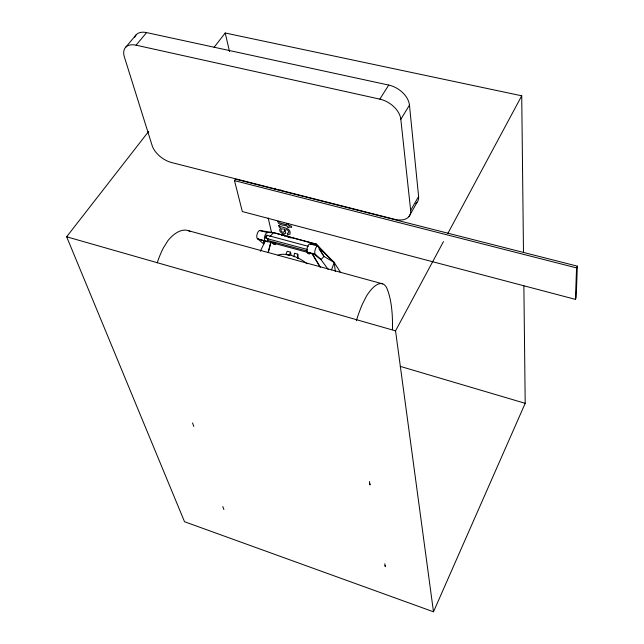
<?xml version="1.0" encoding="UTF-8"?>
<svg xmlns="http://www.w3.org/2000/svg" width="644" height="644" viewBox="0 0 644 644"><rect width="100%" height="100%" fill="white"/><g stroke="black" fill="none" stroke-linecap="round" stroke-linejoin="round"><path stroke-width="0.97" d="M575.422 299.371L576.573 267.888L577.346 266.149L235.535 179.145L234.497 180.634L242.329 211.554L575.422 299.371L576.171 297.649L577.346 266.149M294.075 256.803L294.397 253.245L297.761 254.163L298.148 258.349M297.351 258.606L297.761 254.163M268.105 252.448L270.77 242.096M268.226 252.577L270.874 242.901M266.27 236.243L266.133 237.507M290.508 252.174L289.293 255.418L285.944 254.501L287.152 251.265L290.508 252.174L291.056 254.71M331.491 269.844L334.244 262.511L315.649 243.907L273.555 232.645L259.991 230.56A4.315 1.835 -75.1 0 0 257.093 234.215A4.315 1.835 -75.1 0 0 257.745 238.9L263.807 244.052L263.348 240.639L257.745 238.9L315.6 254.549L321.018 259.588L324.029 256.441L317.894 246.072L315.649 243.907L310.062 243.971A4.379 1.699 -75 0 0 307.277 247.731A4.379 1.699 -75 0 0 307.768 252.432L309.925 253.189M148.716 131.328L66.654 236.783L184.53 521.729L433.493 611.8L525.198 403.321L523.87 285.743M260.289 251.273L265.489 240.59M433.493 611.8L395.545 330.855L443.45 241.605M447.725 233.651L521.721 95.795L225.215 32.997L214.114 47.27M409.012 216.513L416.918 202.594M146.599 32.594L136.077 45.185A20.028 11.64 40 0 0 124.364 56.897L152.137 145.568A18.418 10.256 37 0 0 171.457 162.513L394.579 219.282A19.296 11.938 30.4 0 0 410.663 210.403L418.6 196.452L409.463 105.133A20.648 13.927 33.1 0 0 388.735 85.072L146.599 32.594A19.843 11.729 40.3 0 0 134.693 37.239M410.663 210.403L400.818 119.285L409.463 105.133M136.077 45.185L379.823 99.128L388.735 85.072M316.542 244.374L315.649 243.907L330.275 258.888L316.542 244.374L273.555 232.645L267.598 232.597A4.323 1.819 -75.1 0 0 264.724 236.268A4.323 1.819 -75.1 0 0 265.344 240.953L263.348 240.639L267.654 241.758L267.308 240.293L268.282 238.795M125.781 47.141L136.327 34.615M269.868 236.63L273.555 232.645M279.448 190.56L281.098 190.052M234.497 180.634L576.573 267.888M259.991 230.56L267.598 232.597M310.062 243.971L317.894 246.072A4.387 1.674 -75 0 0 315.133 249.84A4.387 1.674 -75 0 0 315.6 254.549L307.768 252.432L314.296 254.42L321.018 259.588M266.809 235.197L308.291 246.346M266.141 238.352L307.607 249.534M267.308 240.293L307.703 251.208M188.281 230.657L382.713 283.867M66.654 236.783L395.545 330.855M400.23 366.372L525.198 403.321M287.506 235.768L291.088 238.087M287.788 237.048L288.689 237.475M274.231 188.322L275.713 189.36M331.628 260.184L334.244 262.511L340.523 272.501M320.551 258.944L328.126 269.377M319.005 248.922L324.029 256.441L334.244 262.511L335.315 271.422M312.05 253.72L320.205 267.22M311.921 253.06L320.132 266.866M223.895 509.517L222.816 506.538M193.804 426.441L192.532 422.931M385.007 565.36L385.353 566.664L384.806 563.75M369.648 483.403L370.05 484.98L369.398 481.511M225.215 32.997L229.538 51.592M268.178 217.954L271.583 232.637M284.616 236.203L284.334 234.915L282.66 234.835A3.961 2.23 32.6 0 0 281.605 235.221M521.721 95.795L523.491 252.577M277.999 255.137A25.446 13.935 31.7 0 1 307.083 263.774M275.656 243.802A1.618 0.894 32.7 0 1 274.489 244.503A1.618 0.894 32.7 0 1 272.815 243.029M274.787 243.086A1.079 0.596 32.7 0 1 274.755 244.181A1.079 0.596 32.7 0 1 273.289 243.158M309.563 252.794A1.087 0.612 31.7 0 1 308.693 253.414A1.087 0.612 31.7 0 1 307.76 252.142M310.014 252.826A1.626 0.918 31.7 0 1 308.895 253.825A1.626 0.918 31.7 0 1 307.212 252.07M266.737 237.878A1.626 0.684 -75.1 0 1 265.714 237.805A1.626 0.684 -75.1 0 1 266.342 235.495A1.626 0.684 -75.1 0 1 267.252 235.97M392.446 329.656A133.574 44.686 -72.7 0 0 386.674 287.812A48.646 15.939 -73.9 0 0 366.661 295.765L362.596 303.735A53.991 17.573 -74 0 0 356.341 320.76M190.399 231.623A45.949 21.952 -73.6 0 0 168.036 240.478L163.455 247.787A51.021 24.231 -73.7 0 0 157.225 262.833M379.823 99.128A20.849 13.838 33 0 1 400.818 119.285M418.6 196.452A19.119 12.027 30.4 0 1 415.791 203.729M284.366 231.132C284.358 234.303 279.214 230.737 281.412 228.87L284.543 229.111L284.366 231.132M277.878 221.278C277.886 225.835 284.712 224.708 287.361 226.269L287.594 227.356L289.011 227.734L288.778 226.648L291.668 227.413L291.378 226.052L288.488 225.287L288.206 224.007L286.789 223.629L287.063 224.909L280.325 223.13L279.238 221.641L277.878 221.278M278.772 225.489L279.102 227.002L280.663 228.016C277.403 230.383 282.33 234.988 285.244 233.619L285.703 232.991C283.159 225.36 292.569 232.983 287.248 233.249L287.522 234.488L289.953 234.247C291.627 227.252 282.096 228.25 278.772 225.489"/></g></svg>
